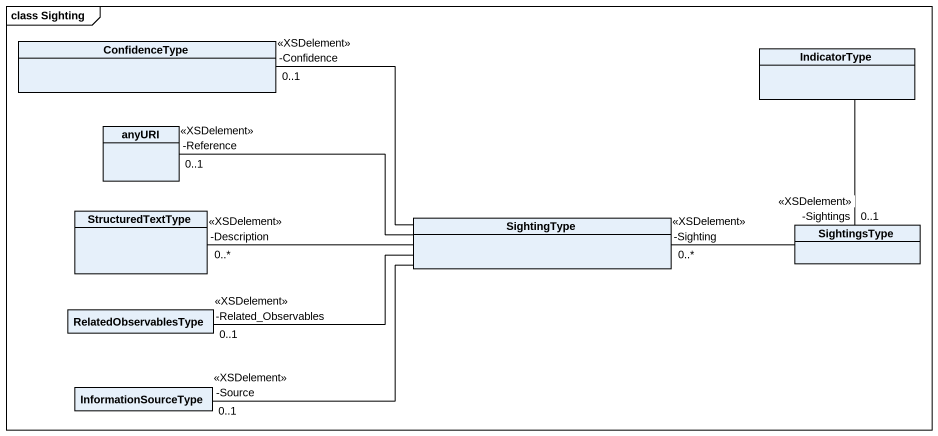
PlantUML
@startuml
mainframe class Sighting
hide circle
hide empty members
class ConfidenceType
class IndicatorType
class anyURI
class StructuredTextType
class SightingType
class SightingsType
class RelatedObservablesType
class InformationSourceType
ConfidenceType "-Confidence\n<<XSDelement>>\n0..1" -right- SightingType
anyURI "-Reference\n<<XSDelement>>\n0..1" -right- SightingType
StructuredTextType "-Description\n<<XSDelement>>\n0..*" -right- SightingType
SightingType "-Sighting\n<<XSDelement>>\n0..*" -right- SightingsType
SightingsType "-Sightings\n<<XSDelement>>\n0..1" -up- IndicatorType
RelatedObservablesType "-Related_Observables\n<<XSDelement>>\n0..1" -right- SightingType
InformationSourceType "-Source\n<<XSDelement>>\n0..1" -right- SightingType
@enduml
